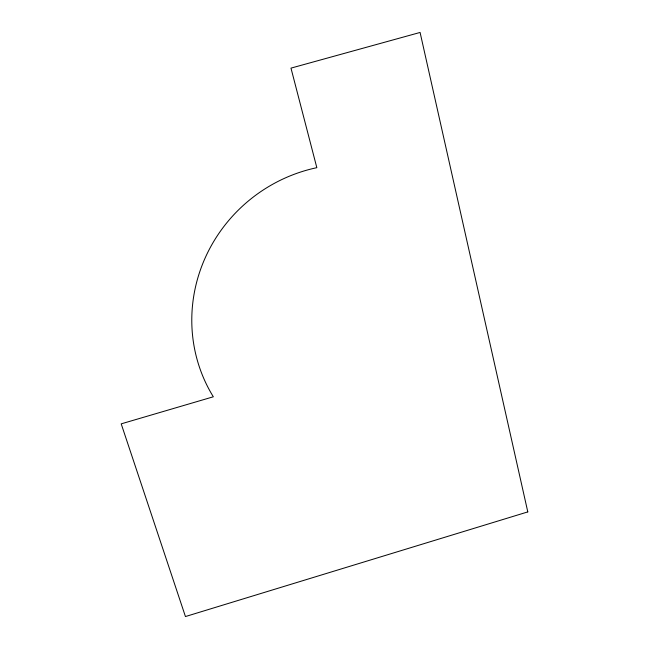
<?xml version="1.0" encoding="UTF-8"?>
<svg xmlns="http://www.w3.org/2000/svg" width="649" height="649" viewBox="0 0 649 649"><rect width="100%" height="100%" fill="white"/><g stroke="black" fill="none" stroke-linecap="round" stroke-linejoin="round"><path stroke-width="0.97" d="M527.799 511.907L185.444 616.55L121.201 423.854L213.334 396.79A153.805 148.37 -39.4 0 1 316.834 167.677L290.979 68.121L420.09 32.45L527.799 511.907"/></g></svg>
